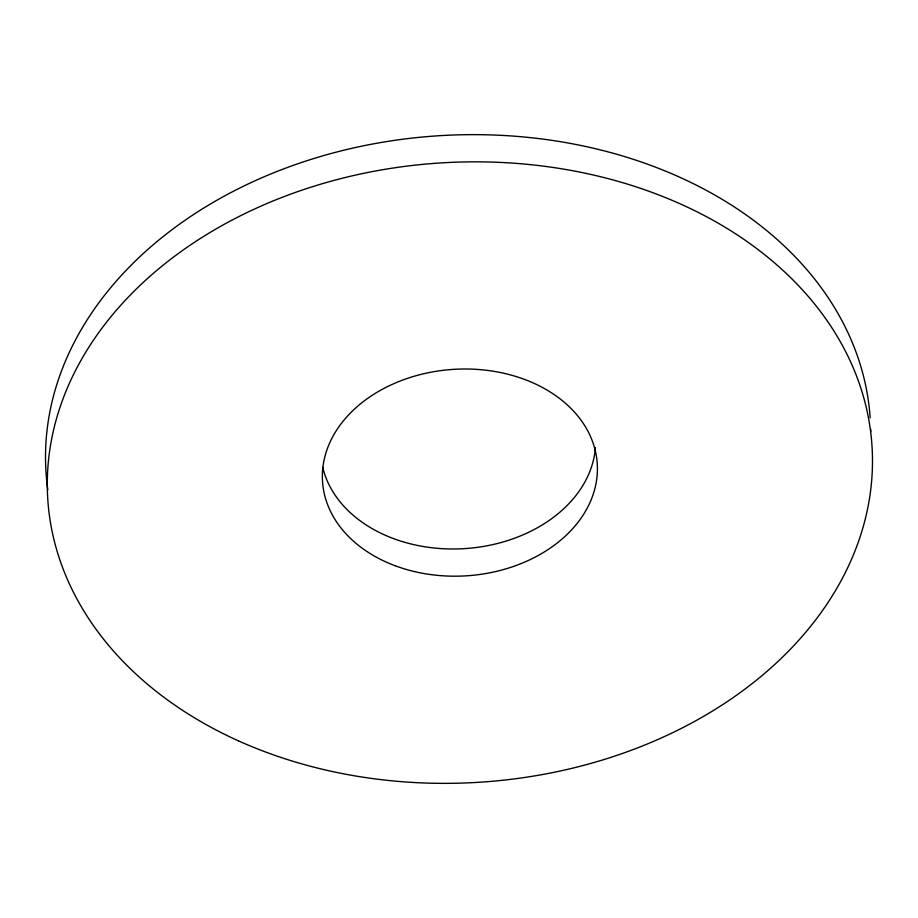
<?xml version="1.0" encoding="UTF-8"?>
<svg xmlns="http://www.w3.org/2000/svg" width="918" height="918" viewBox="0 0 918 918"><rect width="100%" height="100%" fill="white"/><g stroke="black" fill="none" stroke-linecap="round" stroke-linejoin="round"><path stroke-width="1.38" d="M870.677 428.993A412.974 310.261 -3.7 0 1 870.712 431.793M47.816 489.719A412.974 310.261 -3.7 0 1 425.677 136.736A412.974 310.261 -3.7 0 1 870.172 417.782M595.415 447.628A137.654 103.424 -3.7 0 1 466.229 548.505A137.654 103.424 -3.7 0 1 322.734 467.411M238.359 740.815A412.974 310.261 -3.7 0 0 872.1 474.411A412.974 310.261 -3.7 0 0 269.181 202.58A412.974 310.261 -3.7 0 0 238.359 740.815M395.061 565.717A137.654 103.424 -3.7 0 0 597.343 465.334A137.654 103.424 -3.7 0 0 387.235 386.742A137.654 103.424 -3.7 0 0 395.061 565.717"/></g></svg>
